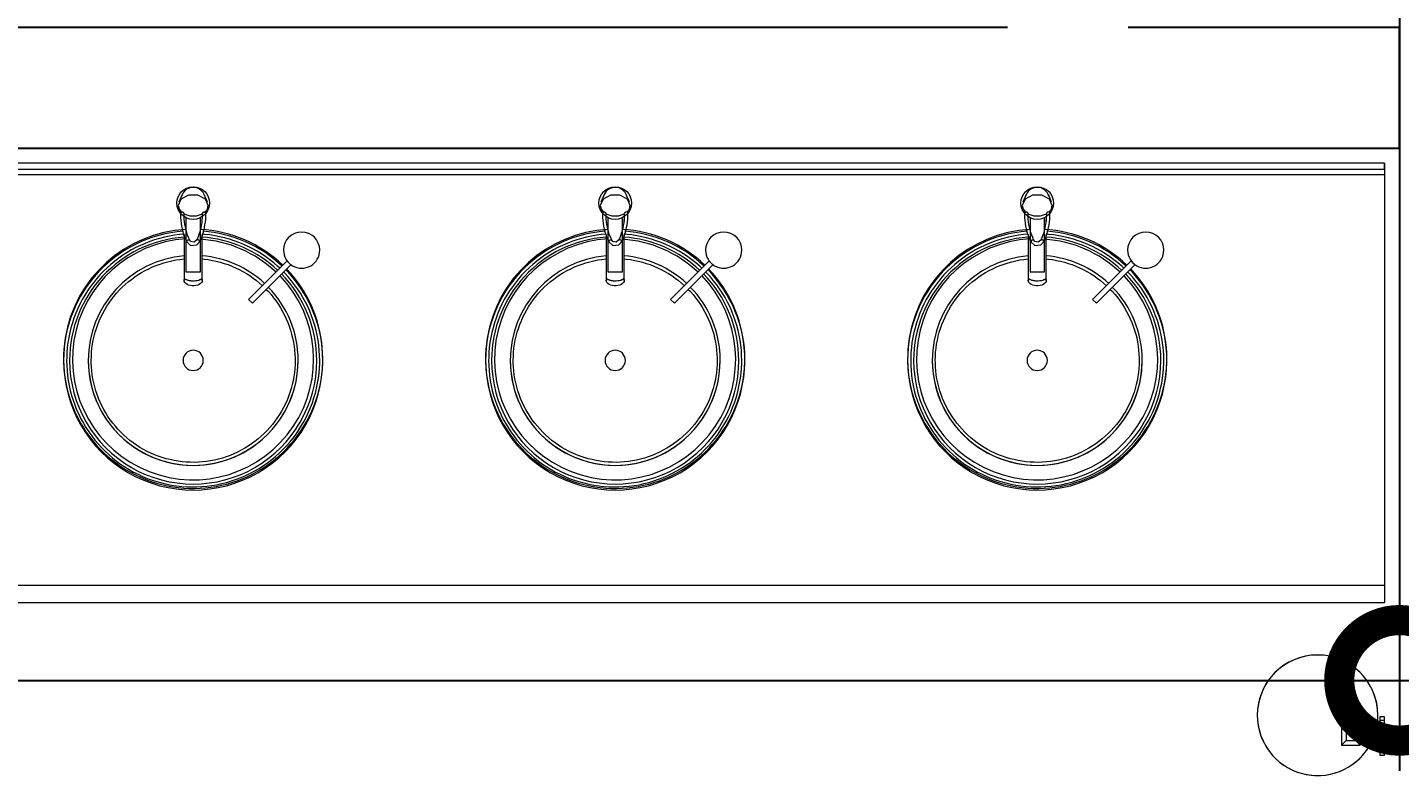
# Model space of a CAD drawing. Header units: metres. Extents: x 22.6 to 101.3, y 9.4 to 67.4.
# Drawn here: x 54.118 to 56.394, y 48.795 to 50.047 of the extents above; entities that cross this region are included whole.
import ezdxf

# ---------------------------------------------------------------- set-up
doc = ezdxf.new("R2010")
doc.units = ezdxf.units.M
doc.layers.add('00', color=252, linetype='Continuous')
for name, color, linetype, lineweight in [('A-BERG', 1, 'Continuous', 9), ('A-DIM', 7, 'Continuous', 5), ('A-EQPM', 6, 'Continuous', 9), ('A-FIXT', 1, 'Continuous', 9), ('A-FURN', 1, 'Continuous', 9)]:
    doc.layers.add(name, color=color, linetype=linetype, lineweight=lineweight)
doc.styles.add('Calibri', font='calibri.ttf', dxfattribs={"height": 0.212639})
doc.dimstyles.new('ECG_Dimn-Detl-100', dxfattribs={"dimscale": 0.3048, "dimtxt": 0.25, "dimasz": 1.312336, "dimexe": 0.492126, "dimexo": 0.0625, "dimgap": 0, "dimtad": 1, "dimdec": 0, "dimlfac": 1000, "dimzin": 0, "dimdsep": 46, "dimtxsty": 'Calibri', "dimblk1": 'DOTSMALL', "dimblk2": 'DOTSMALL', "dimsah": 1, "dimcen": 0.09, "dimdle": 0.492126, "dimazin": 0, "dimtfac": 1, "dimtdec": 4, "dimtix": 1, "dimtmove": 0, "dimatfit": 3, "dimfxl": 0.492126, "dimfxlon": 1, "dimtvp": 1, "dimtolj": 1, "dimtzin": 0, "dimarcsym": 2})

# ---------------------------------------------------------------- blocks, each defined once
blk = doc.blocks.new('ECG_Sink with Soap Dispenser - H- HAND RINSE SET-2485049-GROUND FLOOR PLAN')
at = {"layer": 'A-FIXT'}
for p, q in [((0.1109, 0.3433), (0.1109, 0.3383)), ((0.1112, 0.3415), (0.1109, 0.3433)), ((0.1409, 0.3433), (0.1406, 0.3415)), ((0.1409, 0.3383), (0.1409, 0.3433)), ((0.1109, 0.3383), (0.1109, 0.2669)), ((0.1139, 0.3289), (0.1139, 0.2391)), ((0.1379, 0.3289), (0.1139, 0.3289)), ((0.1379, 0.2391), (0.1379, 0.3289)), ((0.1409, 0.2669), (0.1409, 0.3383)), ((0.1202, 0.2765), (0.1201, 0.2769)), ((0.1315, 0.2767), (0.1316, 0.2771)), ((0.1109, 0.233), (0.1108, 0.234)), ((0.1109, 0.2469), (0.1109, 0.2421)), ((0.1109, 0.2344), (0.1109, 0.2331)), ((0.1409, 0.2331), (0.1409, 0.2344)), ((0.141, 0.234), (0.141, 0.233)), ((0.1021, 0.2132), (0.1075, 0.2009)), ((0.1443, 0.2009), (0.1497, 0.2132))]:
    blk.add_line(p, q, dxfattribs=at)
at = {"layer": 'A-FIXT', "flags": 128}
for points in [[(0.3358, 0.4759), (0.3356, 0.4843), (0.3351, 0.4927), (0.3343, 0.501), (0.3331, 0.5093), (0.3316, 0.5176), (0.3298, 0.5258), (0.3276, 0.5339), (0.3251, 0.5419), (0.3223, 0.5498), (0.3192, 0.5576), (0.3158, 0.5653), (0.3121, 0.5728), (0.308, 0.5802), (0.3037, 0.5874), (0.2991, 0.5944), (0.2942, 0.6012), (0.2891, 0.6079), (0.2837, 0.6143), (0.278, 0.6205), (0.2721, 0.6264), (0.266, 0.6322), (0.2596, 0.6376), (0.253, 0.6429), (0.2463, 0.6478), (0.2393, 0.6525), (0.2321, 0.6569), (0.2248, 0.661), (0.2173, 0.6648), (0.2097, 0.6683), (0.202, 0.6715), (0.1941, 0.6744), (0.1861, 0.6769), (0.178, 0.6792), (0.1698, 0.6811), (0.1616, 0.6827), (0.1533, 0.684), (0.1449, 0.6849), (0.1366, 0.6855), (0.1282, 0.6857), (0.1198, 0.6857), (0.1114, 0.6853), (0.103, 0.6845), (0.0947, 0.6834), (0.0864, 0.682), (0.0782, 0.6803), (0.0701, 0.6782), (0.0621, 0.6758), (0.0541, 0.6731), (0.0463, 0.6701), (0.0386, 0.6667), (0.031, 0.6631), (0.0236, 0.6591), (0.0164, 0.6549), (0.0093, 0.6504), (0.0024, 0.6456), (-0.0043, 0.6405), (-0.0108, 0.6352), (-0.017, 0.6296), (-0.023, 0.6237), (-0.0288, 0.6177), (-0.0344, 0.6114), (-0.0397, 0.6048), (-0.0447, 0.5981), (-0.0494, 0.5912), (-0.0539, 0.5841), (-0.0581, 0.5768), (-0.062, 0.5694), (-0.0656, 0.5618), (-0.0689, 0.5541), (-0.0718, 0.5462), (-0.0745, 0.5382), (-0.0768, 0.5302), (-0.0788, 0.522), (-0.0805, 0.5138), (-0.0818, 0.5055), (-0.0829, 0.4972), (-0.0835, 0.4888), (-0.0839, 0.4804), (-0.0839, 0.4759)], [(-0.0431, 0.4759), (-0.043, 0.4827), (-0.0426, 0.4894), (-0.0419, 0.4961), (-0.041, 0.5028), (-0.0398, 0.5095), (-0.0383, 0.5161), (-0.0366, 0.5226), (-0.0346, 0.5291), (-0.0323, 0.5355), (-0.0298, 0.5417), (-0.027, 0.5479), (-0.024, 0.554), (-0.0208, 0.5599), (-0.0173, 0.5657), (-0.0136, 0.5714), (-0.0097, 0.5769), (-0.0055, 0.5822), (-0.0012, 0.5874), (0.0034, 0.5924), (0.0081, 0.5972), (0.0131, 0.6018), (0.0182, 0.6062), (0.0235, 0.6104), (0.029, 0.6144), (0.0346, 0.6182), (0.0403, 0.6217), (0.0462, 0.625), (0.0523, 0.6281), (0.0584, 0.6309), (0.0647, 0.6335), (0.071, 0.6358), (0.0774, 0.6379), (0.084, 0.6397), (0.0905, 0.6412), (0.0972, 0.6425), (0.1039, 0.6435), (0.1106, 0.6443), (0.1173, 0.6447), (0.1241, 0.645), (0.1308, 0.6449), (0.1376, 0.6446), (0.1443, 0.644), (0.151, 0.6431), (0.1577, 0.6419), (0.1643, 0.6405), (0.1709, 0.6389), (0.1774, 0.6369), (0.1838, 0.6348), (0.1901, 0.6323), (0.1963, 0.6296), (0.2024, 0.6267), (0.2083, 0.6235), (0.2142, 0.6201), (0.2199, 0.6165), (0.2254, 0.6126), (0.2308, 0.6085), (0.236, 0.6042), (0.2411, 0.5997), (0.2459, 0.595), (0.2506, 0.5901), (0.255, 0.585), (0.2593, 0.5798), (0.2634, 0.5743), (0.2672, 0.5688), (0.2708, 0.5631), (0.2741, 0.5572), (0.2773, 0.5512), (0.2802, 0.5451), (0.2828, 0.5389), (0.2852, 0.5325), (0.2873, 0.5261), (0.2892, 0.5196), (0.2908, 0.5131), (0.2922, 0.5064), (0.2933, 0.4998), (0.2941, 0.493), (0.2947, 0.4863), (0.2949, 0.4796), (0.295, 0.4759)], [(-0.0839, 0.4759), (-0.0838, 0.4675), (-0.0833, 0.4591), (-0.0824, 0.4508), (-0.0813, 0.4425), (-0.0798, 0.4342), (-0.0779, 0.426), (-0.0758, 0.4179), (-0.0733, 0.4099), (-0.0705, 0.402), (-0.0674, 0.3942), (-0.064, 0.3865), (-0.0602, 0.379), (-0.0562, 0.3716), (-0.0519, 0.3644), (-0.0473, 0.3574), (-0.0424, 0.3506), (-0.0373, 0.3439), (-0.0319, 0.3375), (-0.0262, 0.3313), (-0.0238, 0.3289)], [(0.0053, 0.3575), (0.0012, 0.3617), (-0.0032, 0.3668), (-0.0075, 0.372), (-0.0115, 0.3775), (-0.0154, 0.383), (-0.019, 0.3887), (-0.0223, 0.3946), (-0.0255, 0.4006), (-0.0283, 0.4067), (-0.031, 0.4129), (-0.0334, 0.4193), (-0.0355, 0.4257), (-0.0374, 0.4322), (-0.039, 0.4387), (-0.0404, 0.4454), (-0.0415, 0.452), (-0.0423, 0.4588), (-0.0428, 0.4655), (-0.0431, 0.4722), (-0.0431, 0.4759)], [(0.1409, 0.2666), (0.1488, 0.2673), (0.1571, 0.2684), (0.1654, 0.2698), (0.1736, 0.2715), (0.1817, 0.2736), (0.1898, 0.276), (0.1977, 0.2787), (0.2055, 0.2817), (0.2132, 0.2851), (0.2208, 0.2887), (0.2282, 0.2927), (0.2355, 0.2969), (0.2425, 0.3014), (0.2494, 0.3062), (0.2561, 0.3113), (0.2626, 0.3166), (0.2688, 0.3222), (0.2749, 0.3281), (0.2807, 0.3341), (0.2862, 0.3404), (0.2915, 0.347), (0.2965, 0.3537), (0.3013, 0.3606), (0.3057, 0.3677), (0.3099, 0.375), (0.3138, 0.3824), (0.3174, 0.39), (0.3207, 0.3977), (0.3236, 0.4056), (0.3263, 0.4136), (0.3286, 0.4216), (0.3306, 0.4298), (0.3323, 0.438), (0.3337, 0.4463), (0.3347, 0.4546), (0.3354, 0.463), (0.3357, 0.4714), (0.3358, 0.4759)], [(0.295, 0.4759), (0.2948, 0.4691), (0.2944, 0.4624), (0.2938, 0.4557), (0.2928, 0.449), (0.2916, 0.4423), (0.2901, 0.4357), (0.2884, 0.4292), (0.2864, 0.4227), (0.2841, 0.4163), (0.2816, 0.4101), (0.2789, 0.4039), (0.2759, 0.3978), (0.2726, 0.3919), (0.2692, 0.3861), (0.2654, 0.3804), (0.2615, 0.3749), (0.2574, 0.3696), (0.253, 0.3644), (0.2485, 0.3594), (0.2437, 0.3546), (0.2388, 0.35), (0.2336, 0.3456), (0.2283, 0.3414), (0.2229, 0.3374), (0.2173, 0.3336), (0.2115, 0.3301), (0.2056, 0.3268), (0.1996, 0.3237), (0.1934, 0.3209), (0.1872, 0.3183), (0.1808, 0.316), (0.1744, 0.3139), (0.1679, 0.3121), (0.1613, 0.3106), (0.1546, 0.3093), (0.148, 0.3083), (0.1412, 0.3075)], [(0.1111, 0.3075), (0.1075, 0.3078), (0.1008, 0.3087), (0.0941, 0.3099), (0.0875, 0.3113), (0.0809, 0.3129), (0.0745, 0.3149), (0.0681, 0.317), (0.0618, 0.3195), (0.0556, 0.3222), (0.0495, 0.3251), (0.0435, 0.3283), (0.0377, 0.3317), (0.032, 0.3353), (0.0264, 0.3392), (0.021, 0.3433), (0.0158, 0.3476), (0.0108, 0.3521)], [(0.1109, 0.3433), (0.1112, 0.3451), (0.1122, 0.3468), (0.1138, 0.3484), (0.1159, 0.3497), (0.1184, 0.3508), (0.1213, 0.3515), (0.1243, 0.3519), (0.1275, 0.3519), (0.1305, 0.3515), (0.1334, 0.3508), (0.1359, 0.3497), (0.138, 0.3484), (0.1396, 0.3468), (0.1406, 0.3451), (0.1409, 0.3433)], [(-0.0179, 0.3231), (-0.0142, 0.3196), (-0.0078, 0.3142), (-0.0012, 0.3089), (0.0056, 0.304), (0.0125, 0.2993), (0.0197, 0.2949), (0.027, 0.2908), (0.0345, 0.287), (0.0421, 0.2835), (0.0499, 0.2803), (0.0578, 0.2774), (0.0657, 0.2749), (0.0738, 0.2726), (0.082, 0.2707), (0.0902, 0.2691), (0.0985, 0.2678), (0.1069, 0.2669), (0.1109, 0.2666)], [(0.1147, 0.2788), (0.1128, 0.2743), (0.1111, 0.2698), (0.1095, 0.2652), (0.1082, 0.2606), (0.1071, 0.2559), (0.1063, 0.2512), (0.1056, 0.2465), (0.1051, 0.2417), (0.1049, 0.237), (0.1048, 0.234)], [(0.1108, 0.234), (0.111, 0.2385), (0.1113, 0.243), (0.1118, 0.2475), (0.1125, 0.252), (0.1134, 0.2564), (0.1145, 0.2608), (0.1158, 0.2651), (0.1173, 0.2695), (0.119, 0.2737), (0.1202, 0.2763)], [(0.1372, 0.2786), (0.1301, 0.2852), (0.1198, 0.2844), (0.1147, 0.2788)], [(0.1167, 0.2791), (0.116, 0.2792), (0.1155, 0.2792), (0.115, 0.2791), (0.1147, 0.2789), (0.1147, 0.2785)], [(0.1147, 0.2785), (0.1147, 0.2781), (0.115, 0.2777), (0.1155, 0.2772), (0.116, 0.2768), (0.1167, 0.2764), (0.1174, 0.2761), (0.1182, 0.2759), (0.1188, 0.2758), (0.1194, 0.2758), (0.1198, 0.276)], [(0.1202, 0.2763), (0.1243, 0.2797), (0.1301, 0.2785), (0.1316, 0.2764)], [(0.1316, 0.2764), (0.1334, 0.2722), (0.1351, 0.2679), (0.1365, 0.2636), (0.1377, 0.2592), (0.1388, 0.2548), (0.1396, 0.2504), (0.1403, 0.2459), (0.1407, 0.2414), (0.1409, 0.2369), (0.141, 0.234)], [(0.1372, 0.2784), (0.1371, 0.278), (0.1368, 0.2776), (0.1364, 0.2771), (0.1358, 0.2767), (0.1351, 0.2764), (0.1344, 0.2761), (0.1337, 0.2759), (0.133, 0.2759), (0.1324, 0.2759), (0.1319, 0.2761)], [(0.1351, 0.2791), (0.1358, 0.2792), (0.1364, 0.2791), (0.1368, 0.279), (0.1371, 0.2787), (0.1372, 0.2784)], [(0.147, 0.234), (0.1469, 0.2388), (0.1465, 0.2436), (0.146, 0.2483), (0.1452, 0.2531), (0.1443, 0.2577), (0.1431, 0.2624), (0.1417, 0.267), (0.1401, 0.2716), (0.1383, 0.2761), (0.1372, 0.2787)], [(0.1066, 0.2302), (0.1024, 0.2249), (0.1009, 0.2188)], [(0.1048, 0.234), (0.105, 0.2293), (0.105, 0.2282)], [(0.1413, 0.2329), (0.1314, 0.2363), (0.1205, 0.2363), (0.1105, 0.2329)], [(0.1509, 0.2188), (0.1494, 0.225), (0.1453, 0.2302)], [(0.1468, 0.2282), (0.147, 0.233), (0.147, 0.234)], [(0.1009, 0.2188), (0.1057, 0.2082), (0.1182, 0.2016), (0.1336, 0.2016), (0.1461, 0.2082), (0.1509, 0.2188)]]:
    blk.add_lwpolyline(points, dxfattribs=at)
at = {"layer": 'A-FIXT'}
blk.add_circle((0.1259, 0.2149), 0.027, dxfattribs=at)
for centre, radius, start, end in [((0.1259, 0.4759), 0.215, 360, 180), ((0.1259, 0.4732), 0.215, 273.1996, 223.8806), ((0.1259, 0.4759), 0.205, 360, 180), ((0.1261, 0.474), 0.2, 273.395, 223.7966), ((0.1259, 0.4759), 0.1741, 360, 180), ((0.1259, 0.4759), 0.1741, 0, 180), ((0.1259, 0.4758), 0.0168, 90, 270), ((0.1259, 0.4758), 0.0168, 270, 90), ((0.1259, 0.4759), 0.215, 180, 224.4833), ((0.1259, 0.4759), 0.205, 180, 224.4677), ((0.1259, 0.4759), 0.1741, 180, 224.3904), ((0.1259, 0.4759), 0.1741, 180, 224.3904), ((0.1259, 0.4759), 0.205, 274.193, 360), ((0.1259, 0.4759), 0.1741, 274.9944, 360), ((0.1259, 0.4759), 0.1741, 274.9944, 360), ((0.1259, 0.4759), 0.215, 274.3633, 360), ((0.1259, 0.4759), 0.1741, 227.0757, 265.0557), ((0.1259, 0.4759), 0.1741, 227.0757, 265.0557), ((0.1259, 0.4759), 0.215, 226.7205, 265.7381), ((0.1259, 0.4759), 0.205, 226.7936, 265.8367), ((0.1265, 0.4745), 0.2, 226.3752, 266.3808), ((0.1259, 0.4732), 0.215, 226.2792, 266.8004), ((0.1259, 0.2088), 0.02, 194.9661, 346.6223)]:
    blk.add_arc(centre, radius, start, end, dxfattribs=at)
for points, knots in [([(0.1409, 0.3383), (0.1409, 0.3387), (0.1407, 0.3394), (0.1397, 0.3405), (0.1381, 0.3415), (0.1353, 0.3427), (0.1307, 0.3436), (0.1246, 0.3439), (0.1189, 0.3433), (0.1153, 0.3422), (0.1133, 0.3413), (0.1124, 0.3407), (0.1117, 0.3401), (0.1111, 0.3393), (0.1109, 0.3386), (0.1109, 0.3383)], [0, 0, 0, 0, 0.066667, 0.133333, 0.2, 0.266667, 0.4, 0.533333, 0.65, 0.766667, 0.825, 0.854167, 0.883333, 0.941667, 1, 1, 1, 1]), ([(0.1105, 0.2329), (0.1104, 0.2327), (0.1103, 0.2322), (0.1102, 0.2318), (0.11, 0.2315), (0.1099, 0.2313), (0.1099, 0.2311), (0.1097, 0.2309), (0.1096, 0.2307), (0.1095, 0.2305), (0.1094, 0.2304), (0.1092, 0.2302), (0.1091, 0.23), (0.1089, 0.2299), (0.1087, 0.2298), (0.1085, 0.2296), (0.1083, 0.2296), (0.1081, 0.2295), (0.1079, 0.2295), (0.1076, 0.2295), (0.1072, 0.2296), (0.1069, 0.2298), (0.1067, 0.23), (0.1066, 0.2302)], [0, 0, 0, 0, 0.142857, 0.214286, 0.25, 0.285714, 0.321429, 0.357143, 0.392857, 0.428571, 0.464286, 0.5, 0.535714, 0.571429, 0.607143, 0.642857, 0.678571, 0.714286, 0.75, 0.785714, 0.857143, 0.928571, 1, 1, 1, 1]), ([(0.1453, 0.2302), (0.1452, 0.23), (0.1449, 0.2298), (0.1446, 0.2296), (0.1442, 0.2295), (0.1439, 0.2295), (0.1437, 0.2295), (0.1435, 0.2296), (0.1433, 0.2296), (0.1431, 0.2297), (0.1429, 0.2299), (0.1428, 0.23), (0.1426, 0.2302), (0.1424, 0.2304), (0.1423, 0.2305), (0.1422, 0.2307), (0.1421, 0.2309), (0.142, 0.2311), (0.1419, 0.2313), (0.1418, 0.2315), (0.1417, 0.2318), (0.1415, 0.2322), (0.1414, 0.2327), (0.1413, 0.2329)], [0, 0, 0, 0, 0.071429, 0.142857, 0.214286, 0.25, 0.285714, 0.321429, 0.357143, 0.392857, 0.419643, 0.446429, 0.5, 0.535714, 0.571429, 0.607143, 0.642857, 0.678571, 0.714286, 0.75, 0.785714, 0.857143, 1, 1, 1, 1])]:
    blk.add_open_spline(points, degree=3, knots=knots, dxfattribs=at)
blk = doc.blocks.new('Soap Dispenser1 - G-Soap Dispenser 2-2485012-GROUND FLOOR PLAN')
at = {"layer": 'A-FURN'}
for p, q in [((0.0277, 0.3784), (-0.0362, 0.3146)), ((-0.0298, 0.3082), (0.0341, 0.3721)), ((0.0277, 0.3784), (0.0341, 0.3721))]:
    blk.add_line(p, q, dxfattribs=at)
for start, end in [(360, 180), (180, 360)]:
    blk.add_arc((-0.054, 0.2904), 0.03, start, end, dxfattribs=at)
blk.add_open_spline([(-0.0344, 0.3131), (-0.0346, 0.3133), (-0.035, 0.3136), (-0.0355, 0.314), (-0.036, 0.3144), (-0.0362, 0.3145), (-0.0362, 0.3146)], degree=3, knots=[0.6666667, 0.6666667, 0.6666667, 0.6666667, 0.7222222, 0.7916667, 0.8611111, 1, 1, 1, 1], dxfattribs=at)
blk.add_open_spline([(-0.0298, 0.3082), (-0.0298, 0.3082), (-0.0299, 0.3082), (-0.03, 0.3084), (-0.0302, 0.3087), (-0.0305, 0.309), (-0.0308, 0.3095), (-0.0311, 0.3098), (-0.0312, 0.31)], degree=3, dxfattribs=at)
blk = doc.blocks.new('ECG_Sink with Soap Dispenser - H- HAND RINSE SET-V51-GROUND FLOOR PLAN')
at = {"layer": 'A-FIXT'}
for p, q in [((0.1109, 0.3433), (0.1109, 0.3383)), ((0.1112, 0.3415), (0.1109, 0.3433)), ((0.1409, 0.3433), (0.1406, 0.3415)), ((0.1409, 0.3383), (0.1409, 0.3433)), ((0.1109, 0.3383), (0.1109, 0.2669)), ((0.1139, 0.3289), (0.1139, 0.2391)), ((0.1379, 0.3289), (0.1139, 0.3289)), ((0.1379, 0.2391), (0.1379, 0.3289)), ((0.1409, 0.2669), (0.1409, 0.3383)), ((0.1202, 0.2765), (0.1201, 0.2769)), ((0.1315, 0.2767), (0.1316, 0.2771)), ((0.1109, 0.233), (0.1108, 0.234)), ((0.1109, 0.2469), (0.1109, 0.2421)), ((0.1109, 0.2344), (0.1109, 0.2331)), ((0.1409, 0.2331), (0.1409, 0.2344)), ((0.141, 0.234), (0.141, 0.233)), ((0.1021, 0.2132), (0.1075, 0.2009)), ((0.1443, 0.2009), (0.1497, 0.2132))]:
    blk.add_line(p, q, dxfattribs=at)
at = {"layer": 'A-FIXT', "flags": 128}
for points in [[(0.3358, 0.4759), (0.3356, 0.4843), (0.3351, 0.4927), (0.3343, 0.501), (0.3331, 0.5093), (0.3316, 0.5176), (0.3298, 0.5258), (0.3276, 0.5339), (0.3251, 0.5419), (0.3223, 0.5498), (0.3192, 0.5576), (0.3158, 0.5653), (0.3121, 0.5728), (0.308, 0.5802), (0.3037, 0.5874), (0.2991, 0.5944), (0.2942, 0.6012), (0.2891, 0.6079), (0.2837, 0.6143), (0.278, 0.6205), (0.2721, 0.6264), (0.266, 0.6322), (0.2596, 0.6376), (0.253, 0.6429), (0.2463, 0.6478), (0.2393, 0.6525), (0.2321, 0.6569), (0.2248, 0.661), (0.2173, 0.6648), (0.2097, 0.6683), (0.202, 0.6715), (0.1941, 0.6744), (0.1861, 0.6769), (0.178, 0.6792), (0.1698, 0.6811), (0.1616, 0.6827), (0.1533, 0.684), (0.1449, 0.6849), (0.1366, 0.6855), (0.1282, 0.6857), (0.1198, 0.6857), (0.1114, 0.6853), (0.103, 0.6845), (0.0947, 0.6834), (0.0864, 0.682), (0.0782, 0.6803), (0.0701, 0.6782), (0.0621, 0.6758), (0.0541, 0.6731), (0.0463, 0.6701), (0.0386, 0.6667), (0.031, 0.6631), (0.0236, 0.6591), (0.0164, 0.6549), (0.0093, 0.6504), (0.0024, 0.6456), (-0.0043, 0.6405), (-0.0108, 0.6352), (-0.017, 0.6296), (-0.023, 0.6237), (-0.0288, 0.6177), (-0.0344, 0.6114), (-0.0397, 0.6048), (-0.0447, 0.5981), (-0.0494, 0.5912), (-0.0539, 0.5841), (-0.0581, 0.5768), (-0.062, 0.5694), (-0.0656, 0.5618), (-0.0689, 0.5541), (-0.0718, 0.5462), (-0.0745, 0.5382), (-0.0768, 0.5302), (-0.0788, 0.522), (-0.0805, 0.5138), (-0.0818, 0.5055), (-0.0829, 0.4972), (-0.0835, 0.4888), (-0.0839, 0.4804), (-0.0839, 0.4759)], [(-0.0431, 0.4759), (-0.043, 0.4827), (-0.0426, 0.4894), (-0.0419, 0.4961), (-0.041, 0.5028), (-0.0398, 0.5095), (-0.0383, 0.5161), (-0.0366, 0.5226), (-0.0346, 0.5291), (-0.0323, 0.5355), (-0.0298, 0.5417), (-0.027, 0.5479), (-0.024, 0.554), (-0.0208, 0.5599), (-0.0173, 0.5657), (-0.0136, 0.5714), (-0.0097, 0.5769), (-0.0055, 0.5822), (-0.0012, 0.5874), (0.0034, 0.5924), (0.0081, 0.5972), (0.0131, 0.6018), (0.0182, 0.6062), (0.0235, 0.6104), (0.029, 0.6144), (0.0346, 0.6182), (0.0403, 0.6217), (0.0462, 0.625), (0.0523, 0.6281), (0.0584, 0.6309), (0.0647, 0.6335), (0.071, 0.6358), (0.0774, 0.6379), (0.084, 0.6397), (0.0905, 0.6412), (0.0972, 0.6425), (0.1039, 0.6435), (0.1106, 0.6443), (0.1173, 0.6447), (0.1241, 0.645), (0.1308, 0.6449), (0.1376, 0.6446), (0.1443, 0.644), (0.151, 0.6431), (0.1577, 0.6419), (0.1643, 0.6405), (0.1709, 0.6389), (0.1774, 0.6369), (0.1838, 0.6348), (0.1901, 0.6323), (0.1963, 0.6296), (0.2024, 0.6267), (0.2083, 0.6235), (0.2142, 0.6201), (0.2199, 0.6165), (0.2254, 0.6126), (0.2308, 0.6085), (0.236, 0.6042), (0.2411, 0.5997), (0.2459, 0.595), (0.2506, 0.5901), (0.255, 0.585), (0.2593, 0.5798), (0.2634, 0.5743), (0.2672, 0.5688), (0.2708, 0.5631), (0.2741, 0.5572), (0.2773, 0.5512), (0.2802, 0.5451), (0.2828, 0.5389), (0.2852, 0.5325), (0.2873, 0.5261), (0.2892, 0.5196), (0.2908, 0.5131), (0.2922, 0.5064), (0.2933, 0.4998), (0.2941, 0.493), (0.2947, 0.4863), (0.2949, 0.4796), (0.295, 0.4759)], [(-0.0839, 0.4759), (-0.0838, 0.4675), (-0.0833, 0.4591), (-0.0824, 0.4508), (-0.0813, 0.4425), (-0.0798, 0.4342), (-0.0779, 0.426), (-0.0758, 0.4179), (-0.0733, 0.4099), (-0.0705, 0.402), (-0.0674, 0.3942), (-0.064, 0.3865), (-0.0602, 0.379), (-0.0562, 0.3716), (-0.0519, 0.3644), (-0.0473, 0.3574), (-0.0424, 0.3506), (-0.0373, 0.3439), (-0.0319, 0.3375), (-0.0262, 0.3313), (-0.0238, 0.3289)], [(0.0053, 0.3575), (0.0012, 0.3617), (-0.0032, 0.3668), (-0.0075, 0.372), (-0.0115, 0.3775), (-0.0154, 0.383), (-0.019, 0.3887), (-0.0223, 0.3946), (-0.0255, 0.4006), (-0.0283, 0.4067), (-0.031, 0.4129), (-0.0334, 0.4193), (-0.0355, 0.4257), (-0.0374, 0.4322), (-0.039, 0.4387), (-0.0404, 0.4454), (-0.0415, 0.452), (-0.0423, 0.4588), (-0.0428, 0.4655), (-0.0431, 0.4722), (-0.0431, 0.4759)], [(0.1409, 0.2666), (0.1488, 0.2673), (0.1571, 0.2684), (0.1654, 0.2698), (0.1736, 0.2715), (0.1817, 0.2736), (0.1898, 0.276), (0.1977, 0.2787), (0.2055, 0.2817), (0.2132, 0.2851), (0.2208, 0.2887), (0.2282, 0.2927), (0.2355, 0.2969), (0.2425, 0.3014), (0.2494, 0.3062), (0.2561, 0.3113), (0.2626, 0.3166), (0.2688, 0.3222), (0.2749, 0.3281), (0.2807, 0.3341), (0.2862, 0.3404), (0.2915, 0.347), (0.2965, 0.3537), (0.3013, 0.3606), (0.3057, 0.3677), (0.3099, 0.375), (0.3138, 0.3824), (0.3174, 0.39), (0.3207, 0.3977), (0.3236, 0.4056), (0.3263, 0.4136), (0.3286, 0.4216), (0.3306, 0.4298), (0.3323, 0.438), (0.3337, 0.4463), (0.3347, 0.4546), (0.3354, 0.463), (0.3357, 0.4714), (0.3358, 0.4759)], [(0.295, 0.4759), (0.2948, 0.4691), (0.2944, 0.4624), (0.2938, 0.4557), (0.2928, 0.449), (0.2916, 0.4423), (0.2901, 0.4357), (0.2884, 0.4292), (0.2864, 0.4227), (0.2841, 0.4163), (0.2816, 0.4101), (0.2789, 0.4039), (0.2759, 0.3978), (0.2726, 0.3919), (0.2692, 0.3861), (0.2654, 0.3804), (0.2615, 0.3749), (0.2574, 0.3696), (0.253, 0.3644), (0.2485, 0.3594), (0.2437, 0.3546), (0.2388, 0.35), (0.2336, 0.3456), (0.2283, 0.3414), (0.2229, 0.3374), (0.2173, 0.3336), (0.2115, 0.3301), (0.2056, 0.3268), (0.1996, 0.3237), (0.1934, 0.3209), (0.1872, 0.3183), (0.1808, 0.316), (0.1744, 0.3139), (0.1679, 0.3121), (0.1613, 0.3106), (0.1546, 0.3093), (0.148, 0.3083), (0.1412, 0.3075)], [(0.1111, 0.3075), (0.1075, 0.3078), (0.1008, 0.3087), (0.0941, 0.3099), (0.0875, 0.3113), (0.0809, 0.3129), (0.0745, 0.3149), (0.0681, 0.317), (0.0618, 0.3195), (0.0556, 0.3222), (0.0495, 0.3251), (0.0435, 0.3283), (0.0377, 0.3317), (0.032, 0.3353), (0.0264, 0.3392), (0.021, 0.3433), (0.0158, 0.3476), (0.0108, 0.3521)], [(0.1109, 0.3433), (0.1112, 0.3451), (0.1122, 0.3468), (0.1138, 0.3484), (0.1159, 0.3497), (0.1184, 0.3508), (0.1213, 0.3515), (0.1243, 0.3519), (0.1275, 0.3519), (0.1305, 0.3515), (0.1334, 0.3508), (0.1359, 0.3497), (0.138, 0.3484), (0.1396, 0.3468), (0.1406, 0.3451), (0.1409, 0.3433)], [(-0.0179, 0.3231), (-0.0142, 0.3196), (-0.0078, 0.3142), (-0.0012, 0.3089), (0.0056, 0.304), (0.0125, 0.2993), (0.0197, 0.2949), (0.027, 0.2908), (0.0345, 0.287), (0.0421, 0.2835), (0.0499, 0.2803), (0.0578, 0.2774), (0.0657, 0.2749), (0.0738, 0.2726), (0.082, 0.2707), (0.0902, 0.2691), (0.0985, 0.2678), (0.1069, 0.2669), (0.1109, 0.2666)], [(0.1147, 0.2788), (0.1128, 0.2743), (0.1111, 0.2698), (0.1095, 0.2652), (0.1082, 0.2606), (0.1071, 0.2559), (0.1063, 0.2512), (0.1056, 0.2465), (0.1051, 0.2417), (0.1049, 0.237), (0.1048, 0.234)], [(0.1108, 0.234), (0.111, 0.2385), (0.1113, 0.243), (0.1118, 0.2475), (0.1125, 0.252), (0.1134, 0.2564), (0.1145, 0.2608), (0.1158, 0.2651), (0.1173, 0.2695), (0.119, 0.2737), (0.1202, 0.2763)], [(0.1372, 0.2786), (0.1301, 0.2852), (0.1198, 0.2844), (0.1147, 0.2788)], [(0.1167, 0.2791), (0.116, 0.2792), (0.1155, 0.2792), (0.115, 0.2791), (0.1147, 0.2789), (0.1147, 0.2785)], [(0.1147, 0.2785), (0.1147, 0.2781), (0.115, 0.2777), (0.1155, 0.2772), (0.116, 0.2768), (0.1167, 0.2764), (0.1174, 0.2761), (0.1182, 0.2759), (0.1188, 0.2758), (0.1194, 0.2758), (0.1198, 0.276)], [(0.1202, 0.2763), (0.1243, 0.2797), (0.1301, 0.2785), (0.1316, 0.2764)], [(0.1316, 0.2764), (0.1334, 0.2722), (0.1351, 0.2679), (0.1365, 0.2636), (0.1377, 0.2592), (0.1388, 0.2548), (0.1396, 0.2504), (0.1403, 0.2459), (0.1407, 0.2414), (0.1409, 0.2369), (0.141, 0.234)], [(0.1372, 0.2784), (0.1371, 0.278), (0.1368, 0.2776), (0.1364, 0.2771), (0.1358, 0.2767), (0.1351, 0.2764), (0.1344, 0.2761), (0.1337, 0.2759), (0.133, 0.2759), (0.1324, 0.2759), (0.1319, 0.2761)], [(0.1351, 0.2791), (0.1358, 0.2792), (0.1364, 0.2791), (0.1368, 0.279), (0.1371, 0.2787), (0.1372, 0.2784)], [(0.147, 0.234), (0.1469, 0.2388), (0.1465, 0.2436), (0.146, 0.2483), (0.1452, 0.2531), (0.1443, 0.2577), (0.1431, 0.2624), (0.1417, 0.267), (0.1401, 0.2716), (0.1383, 0.2761), (0.1372, 0.2787)], [(0.1066, 0.2302), (0.1024, 0.2249), (0.1009, 0.2188)], [(0.1048, 0.234), (0.105, 0.2293), (0.105, 0.2282)], [(0.1413, 0.2329), (0.1314, 0.2363), (0.1205, 0.2363), (0.1105, 0.2329)], [(0.1509, 0.2188), (0.1494, 0.225), (0.1453, 0.2302)], [(0.1468, 0.2282), (0.147, 0.233), (0.147, 0.234)], [(0.1009, 0.2188), (0.1057, 0.2082), (0.1182, 0.2016), (0.1336, 0.2016), (0.1461, 0.2082), (0.1509, 0.2188)]]:
    blk.add_lwpolyline(points, dxfattribs=at)
at = {"layer": 'A-FIXT'}
blk.add_circle((0.1259, 0.2149), 0.027, dxfattribs=at)
for centre, radius, start, end in [((0.1259, 0.4759), 0.215, 360, 180), ((0.1259, 0.4732), 0.215, 273.1996, 223.8806), ((0.1259, 0.4759), 0.205, 360, 180), ((0.1261, 0.474), 0.2, 273.395, 223.7966), ((0.1259, 0.4759), 0.1741, 360, 180), ((0.1259, 0.4759), 0.1741, 0, 180), ((0.1259, 0.4758), 0.0168, 90, 270), ((0.1259, 0.4758), 0.0168, 270, 90), ((0.1259, 0.4759), 0.215, 180, 224.4833), ((0.1259, 0.4759), 0.205, 180, 224.4677), ((0.1259, 0.4759), 0.1741, 180, 224.3904), ((0.1259, 0.4759), 0.1741, 180, 224.3904), ((0.1259, 0.4759), 0.205, 274.193, 360), ((0.1259, 0.4759), 0.1741, 274.9944, 360), ((0.1259, 0.4759), 0.1741, 274.9944, 360), ((0.1259, 0.4759), 0.215, 274.3633, 360), ((0.1259, 0.4759), 0.1741, 227.0757, 265.0557), ((0.1259, 0.4759), 0.1741, 227.0757, 265.0557), ((0.1259, 0.4759), 0.215, 226.7205, 265.7381), ((0.1259, 0.4759), 0.205, 226.7936, 265.8367), ((0.1265, 0.4745), 0.2, 226.3752, 266.3808), ((0.1259, 0.4732), 0.215, 226.2792, 266.8004), ((0.1259, 0.2088), 0.02, 194.9661, 269.9487), ((0.1259, 0.2088), 0.02, 270, 346.6223)]:
    blk.add_arc(centre, radius, start, end, dxfattribs=at)
for points, knots in [([(0.1409, 0.3383), (0.1409, 0.3387), (0.1407, 0.3394), (0.1397, 0.3405), (0.1381, 0.3415), (0.1353, 0.3427), (0.1307, 0.3436), (0.1246, 0.3439), (0.1189, 0.3433), (0.1153, 0.3422), (0.1133, 0.3413), (0.1124, 0.3407), (0.1117, 0.3401), (0.1111, 0.3393), (0.1109, 0.3386), (0.1109, 0.3383)], [0, 0, 0, 0, 0.066667, 0.133333, 0.2, 0.266667, 0.4, 0.533333, 0.65, 0.766667, 0.825, 0.854167, 0.883333, 0.941667, 1, 1, 1, 1]), ([(0.1105, 0.2329), (0.1104, 0.2327), (0.1103, 0.2322), (0.1102, 0.2318), (0.11, 0.2315), (0.1099, 0.2313), (0.1099, 0.2311), (0.1097, 0.2309), (0.1096, 0.2307), (0.1095, 0.2305), (0.1094, 0.2304), (0.1092, 0.2302), (0.1091, 0.23), (0.1089, 0.2299), (0.1087, 0.2298), (0.1085, 0.2296), (0.1083, 0.2296), (0.1081, 0.2295), (0.1079, 0.2295), (0.1076, 0.2295), (0.1072, 0.2296), (0.1069, 0.2298), (0.1067, 0.23), (0.1066, 0.2302)], [0, 0, 0, 0, 0.142857, 0.214286, 0.25, 0.285714, 0.321429, 0.357143, 0.392857, 0.428571, 0.464286, 0.5, 0.535714, 0.571429, 0.607143, 0.642857, 0.678571, 0.714286, 0.75, 0.785714, 0.857143, 0.928571, 1, 1, 1, 1]), ([(0.1453, 0.2302), (0.1452, 0.23), (0.1449, 0.2298), (0.1446, 0.2296), (0.1442, 0.2295), (0.1439, 0.2295), (0.1437, 0.2295), (0.1435, 0.2296), (0.1433, 0.2296), (0.1431, 0.2297), (0.1429, 0.2299), (0.1428, 0.23), (0.1426, 0.2302), (0.1424, 0.2304), (0.1423, 0.2305), (0.1422, 0.2307), (0.1421, 0.2309), (0.142, 0.2311), (0.1419, 0.2313), (0.1418, 0.2315), (0.1417, 0.2318), (0.1415, 0.2322), (0.1414, 0.2327), (0.1413, 0.2329)], [0, 0, 0, 0, 0.071429, 0.142857, 0.214286, 0.25, 0.285714, 0.321429, 0.357143, 0.392857, 0.419643, 0.446429, 0.5, 0.535714, 0.571429, 0.607143, 0.642857, 0.678571, 0.714286, 0.75, 0.785714, 0.857143, 1, 1, 1, 1])]:
    blk.add_open_spline(points, degree=3, knots=knots, dxfattribs=at)
blk = doc.blocks.new('ECG_Sink with Soap Dispenser - H- HAND RINSE SET-V52-GROUND FLOOR PLAN')
at = {"layer": 'A-FIXT'}
for p, q in [((0.1109, 0.3433), (0.1109, 0.3383)), ((0.1112, 0.3415), (0.1109, 0.3433)), ((0.1409, 0.3433), (0.1406, 0.3415)), ((0.1409, 0.3383), (0.1409, 0.3433)), ((0.1109, 0.3383), (0.1109, 0.2669)), ((0.1139, 0.3289), (0.1139, 0.2391)), ((0.1379, 0.3289), (0.1139, 0.3289)), ((0.1379, 0.2391), (0.1379, 0.3289)), ((0.1409, 0.2669), (0.1409, 0.3383)), ((0.1202, 0.2765), (0.1201, 0.2769)), ((0.1315, 0.2767), (0.1316, 0.2771)), ((0.1109, 0.233), (0.1108, 0.234)), ((0.1109, 0.2469), (0.1109, 0.2421)), ((0.1109, 0.2344), (0.1109, 0.2331)), ((0.1409, 0.2331), (0.1409, 0.2344)), ((0.141, 0.234), (0.141, 0.233)), ((0.1021, 0.2132), (0.1075, 0.2009)), ((0.1443, 0.2009), (0.1497, 0.2132))]:
    blk.add_line(p, q, dxfattribs=at)
at = {"layer": 'A-FIXT', "flags": 128}
for points in [[(0.3358, 0.4759), (0.3356, 0.4843), (0.3351, 0.4927), (0.3343, 0.501), (0.3331, 0.5093), (0.3316, 0.5176), (0.3298, 0.5258), (0.3276, 0.5339), (0.3251, 0.5419), (0.3223, 0.5498), (0.3192, 0.5576), (0.3158, 0.5653), (0.3121, 0.5728), (0.308, 0.5802), (0.3037, 0.5874), (0.2991, 0.5944), (0.2942, 0.6012), (0.2891, 0.6079), (0.2837, 0.6143), (0.278, 0.6205), (0.2721, 0.6264), (0.266, 0.6322), (0.2596, 0.6376), (0.253, 0.6429), (0.2463, 0.6478), (0.2393, 0.6525), (0.2321, 0.6569), (0.2248, 0.661), (0.2173, 0.6648), (0.2097, 0.6683), (0.202, 0.6715), (0.1941, 0.6744), (0.1861, 0.6769), (0.178, 0.6792), (0.1698, 0.6811), (0.1616, 0.6827), (0.1533, 0.684), (0.1449, 0.6849), (0.1366, 0.6855), (0.1282, 0.6857), (0.1198, 0.6857), (0.1114, 0.6853), (0.103, 0.6845), (0.0947, 0.6834), (0.0864, 0.682), (0.0782, 0.6803), (0.0701, 0.6782), (0.0621, 0.6758), (0.0541, 0.6731), (0.0463, 0.6701), (0.0386, 0.6667), (0.031, 0.6631), (0.0236, 0.6591), (0.0164, 0.6549), (0.0093, 0.6504), (0.0024, 0.6456), (-0.0043, 0.6405), (-0.0108, 0.6352), (-0.017, 0.6296), (-0.023, 0.6237), (-0.0288, 0.6177), (-0.0344, 0.6114), (-0.0397, 0.6048), (-0.0447, 0.5981), (-0.0494, 0.5912), (-0.0539, 0.5841), (-0.0581, 0.5768), (-0.062, 0.5694), (-0.0656, 0.5618), (-0.0689, 0.5541), (-0.0718, 0.5462), (-0.0745, 0.5382), (-0.0768, 0.5302), (-0.0788, 0.522), (-0.0805, 0.5138), (-0.0818, 0.5055), (-0.0829, 0.4972), (-0.0835, 0.4888), (-0.0839, 0.4804), (-0.0839, 0.4759)], [(-0.0431, 0.4759), (-0.043, 0.4827), (-0.0426, 0.4894), (-0.0419, 0.4961), (-0.041, 0.5028), (-0.0398, 0.5095), (-0.0383, 0.5161), (-0.0366, 0.5226), (-0.0346, 0.5291), (-0.0323, 0.5355), (-0.0298, 0.5417), (-0.027, 0.5479), (-0.024, 0.554), (-0.0208, 0.5599), (-0.0173, 0.5657), (-0.0136, 0.5714), (-0.0097, 0.5769), (-0.0055, 0.5822), (-0.0012, 0.5874), (0.0034, 0.5924), (0.0081, 0.5972), (0.0131, 0.6018), (0.0182, 0.6062), (0.0235, 0.6104), (0.029, 0.6144), (0.0346, 0.6182), (0.0403, 0.6217), (0.0462, 0.625), (0.0523, 0.6281), (0.0584, 0.6309), (0.0647, 0.6335), (0.071, 0.6358), (0.0774, 0.6379), (0.084, 0.6397), (0.0905, 0.6412), (0.0972, 0.6425), (0.1039, 0.6435), (0.1106, 0.6443), (0.1173, 0.6447), (0.1241, 0.645), (0.1308, 0.6449), (0.1376, 0.6446), (0.1443, 0.644), (0.151, 0.6431), (0.1577, 0.6419), (0.1643, 0.6405), (0.1709, 0.6389), (0.1774, 0.6369), (0.1838, 0.6348), (0.1901, 0.6323), (0.1963, 0.6296), (0.2024, 0.6267), (0.2083, 0.6235), (0.2142, 0.6201), (0.2199, 0.6165), (0.2254, 0.6126), (0.2308, 0.6085), (0.236, 0.6042), (0.2411, 0.5997), (0.2459, 0.595), (0.2506, 0.5901), (0.255, 0.585), (0.2593, 0.5798), (0.2634, 0.5743), (0.2672, 0.5688), (0.2708, 0.5631), (0.2741, 0.5572), (0.2773, 0.5512), (0.2802, 0.5451), (0.2828, 0.5389), (0.2852, 0.5325), (0.2873, 0.5261), (0.2892, 0.5196), (0.2908, 0.5131), (0.2922, 0.5064), (0.2933, 0.4998), (0.2941, 0.493), (0.2947, 0.4863), (0.2949, 0.4796), (0.295, 0.4759)], [(-0.0839, 0.4759), (-0.0838, 0.4675), (-0.0833, 0.4591), (-0.0824, 0.4508), (-0.0813, 0.4425), (-0.0798, 0.4342), (-0.0779, 0.426), (-0.0758, 0.4179), (-0.0733, 0.4099), (-0.0705, 0.402), (-0.0674, 0.3942), (-0.064, 0.3865), (-0.0602, 0.379), (-0.0562, 0.3716), (-0.0519, 0.3644), (-0.0473, 0.3574), (-0.0424, 0.3506), (-0.0373, 0.3439), (-0.0319, 0.3375), (-0.0262, 0.3313), (-0.0238, 0.3289)], [(0.0053, 0.3575), (0.0012, 0.3617), (-0.0032, 0.3668), (-0.0075, 0.372), (-0.0115, 0.3775), (-0.0154, 0.383), (-0.019, 0.3887), (-0.0223, 0.3946), (-0.0255, 0.4006), (-0.0283, 0.4067), (-0.031, 0.4129), (-0.0334, 0.4193), (-0.0355, 0.4257), (-0.0374, 0.4322), (-0.039, 0.4387), (-0.0404, 0.4454), (-0.0415, 0.452), (-0.0423, 0.4588), (-0.0428, 0.4655), (-0.0431, 0.4722), (-0.0431, 0.4759)], [(0.1409, 0.2666), (0.1488, 0.2673), (0.1571, 0.2684), (0.1654, 0.2698), (0.1736, 0.2715), (0.1817, 0.2736), (0.1898, 0.276), (0.1977, 0.2787), (0.2055, 0.2817), (0.2132, 0.2851), (0.2208, 0.2887), (0.2282, 0.2927), (0.2355, 0.2969), (0.2425, 0.3014), (0.2494, 0.3062), (0.2561, 0.3113), (0.2626, 0.3166), (0.2688, 0.3222), (0.2749, 0.3281), (0.2807, 0.3341), (0.2862, 0.3404), (0.2915, 0.347), (0.2965, 0.3537), (0.3013, 0.3606), (0.3057, 0.3677), (0.3099, 0.375), (0.3138, 0.3824), (0.3174, 0.39), (0.3207, 0.3977), (0.3236, 0.4056), (0.3263, 0.4136), (0.3286, 0.4216), (0.3306, 0.4298), (0.3323, 0.438), (0.3337, 0.4463), (0.3347, 0.4546), (0.3354, 0.463), (0.3357, 0.4714), (0.3358, 0.4759)], [(0.295, 0.4759), (0.2948, 0.4691), (0.2944, 0.4624), (0.2938, 0.4557), (0.2928, 0.449), (0.2916, 0.4423), (0.2901, 0.4357), (0.2884, 0.4292), (0.2864, 0.4227), (0.2841, 0.4163), (0.2816, 0.4101), (0.2789, 0.4039), (0.2759, 0.3978), (0.2726, 0.3919), (0.2692, 0.3861), (0.2654, 0.3804), (0.2615, 0.3749), (0.2574, 0.3696), (0.253, 0.3644), (0.2485, 0.3594), (0.2437, 0.3546), (0.2388, 0.35), (0.2336, 0.3456), (0.2283, 0.3414), (0.2229, 0.3374), (0.2173, 0.3336), (0.2115, 0.3301), (0.2056, 0.3268), (0.1996, 0.3237), (0.1934, 0.3209), (0.1872, 0.3183), (0.1808, 0.316), (0.1744, 0.3139), (0.1679, 0.3121), (0.1613, 0.3106), (0.1546, 0.3093), (0.148, 0.3083), (0.1412, 0.3075)], [(0.1111, 0.3075), (0.1075, 0.3078), (0.1008, 0.3087), (0.0941, 0.3099), (0.0875, 0.3113), (0.0809, 0.3129), (0.0745, 0.3149), (0.0681, 0.317), (0.0618, 0.3195), (0.0556, 0.3222), (0.0495, 0.3251), (0.0435, 0.3283), (0.0377, 0.3317), (0.032, 0.3353), (0.0264, 0.3392), (0.021, 0.3433), (0.0158, 0.3476), (0.0108, 0.3521)], [(0.1109, 0.3433), (0.1112, 0.3451), (0.1122, 0.3468), (0.1138, 0.3484), (0.1159, 0.3497), (0.1184, 0.3508), (0.1213, 0.3515), (0.1243, 0.3519), (0.1275, 0.3519), (0.1305, 0.3515), (0.1334, 0.3508), (0.1359, 0.3497), (0.138, 0.3484), (0.1396, 0.3468), (0.1406, 0.3451), (0.1409, 0.3433)], [(-0.0179, 0.3231), (-0.0142, 0.3196), (-0.0078, 0.3142), (-0.0012, 0.3089), (0.0056, 0.304), (0.0125, 0.2993), (0.0197, 0.2949), (0.027, 0.2908), (0.0345, 0.287), (0.0421, 0.2835), (0.0499, 0.2803), (0.0578, 0.2774), (0.0657, 0.2749), (0.0738, 0.2726), (0.082, 0.2707), (0.0902, 0.2691), (0.0985, 0.2678), (0.1069, 0.2669), (0.1109, 0.2666)], [(0.1147, 0.2788), (0.1128, 0.2743), (0.1111, 0.2698), (0.1095, 0.2652), (0.1082, 0.2606), (0.1071, 0.2559), (0.1063, 0.2512), (0.1056, 0.2465), (0.1051, 0.2417), (0.1049, 0.237), (0.1048, 0.234)], [(0.1108, 0.234), (0.111, 0.2385), (0.1113, 0.243), (0.1118, 0.2475), (0.1125, 0.252), (0.1134, 0.2564), (0.1145, 0.2608), (0.1158, 0.2651), (0.1173, 0.2695), (0.119, 0.2737), (0.1202, 0.2763)], [(0.1372, 0.2786), (0.1301, 0.2852), (0.1198, 0.2844), (0.1147, 0.2788)], [(0.1167, 0.2791), (0.116, 0.2792), (0.1155, 0.2792), (0.115, 0.2791), (0.1147, 0.2789), (0.1147, 0.2785)], [(0.1147, 0.2785), (0.1147, 0.2781), (0.115, 0.2777), (0.1155, 0.2772), (0.116, 0.2768), (0.1167, 0.2764), (0.1174, 0.2761), (0.1182, 0.2759), (0.1188, 0.2758), (0.1194, 0.2758), (0.1198, 0.276)], [(0.1202, 0.2763), (0.1243, 0.2797), (0.1301, 0.2785), (0.1316, 0.2764)], [(0.1316, 0.2764), (0.1334, 0.2722), (0.1351, 0.2679), (0.1365, 0.2636), (0.1377, 0.2592), (0.1388, 0.2548), (0.1396, 0.2504), (0.1403, 0.2459), (0.1407, 0.2414), (0.1409, 0.2369), (0.141, 0.234)], [(0.1372, 0.2784), (0.1371, 0.278), (0.1368, 0.2776), (0.1364, 0.2771), (0.1358, 0.2767), (0.1351, 0.2764), (0.1344, 0.2761), (0.1337, 0.2759), (0.133, 0.2759), (0.1324, 0.2759), (0.1319, 0.2761)], [(0.1351, 0.2791), (0.1358, 0.2792), (0.1364, 0.2791), (0.1368, 0.279), (0.1371, 0.2787), (0.1372, 0.2784)], [(0.147, 0.234), (0.1469, 0.2388), (0.1465, 0.2436), (0.146, 0.2483), (0.1452, 0.2531), (0.1443, 0.2577), (0.1431, 0.2624), (0.1417, 0.267), (0.1401, 0.2716), (0.1383, 0.2761), (0.1372, 0.2787)], [(0.1066, 0.2302), (0.1024, 0.2249), (0.1009, 0.2188)], [(0.1048, 0.234), (0.105, 0.2293), (0.105, 0.2282)], [(0.1413, 0.2329), (0.1314, 0.2363), (0.1205, 0.2363), (0.1105, 0.2329)], [(0.1509, 0.2188), (0.1494, 0.225), (0.1453, 0.2302)], [(0.1468, 0.2282), (0.147, 0.233), (0.147, 0.234)], [(0.1009, 0.2188), (0.1057, 0.2082), (0.1182, 0.2016), (0.1336, 0.2016), (0.1461, 0.2082), (0.1509, 0.2188)]]:
    blk.add_lwpolyline(points, dxfattribs=at)
at = {"layer": 'A-FIXT'}
blk.add_circle((0.1259, 0.2149), 0.027, dxfattribs=at)
for centre, radius, start, end in [((0.1259, 0.4759), 0.215, 360, 180), ((0.1259, 0.4732), 0.215, 273.1996, 223.8806), ((0.1259, 0.4759), 0.205, 360, 180), ((0.1261, 0.474), 0.2, 273.395, 223.7966), ((0.1259, 0.4759), 0.1741, 360, 180), ((0.1259, 0.4759), 0.1741, 0, 180), ((0.1259, 0.4758), 0.0168, 90, 270), ((0.1259, 0.4758), 0.0168, 270, 90), ((0.1259, 0.4759), 0.215, 180, 224.1424), ((0.1259, 0.4759), 0.205, 180, 224.4677), ((0.1259, 0.4759), 0.1741, 180, 224.3904), ((0.1259, 0.4759), 0.1741, 180, 224.3904), ((0.1259, 0.4759), 0.205, 274.193, 360), ((0.1259, 0.4759), 0.1741, 274.9944, 360), ((0.1259, 0.4759), 0.1741, 274.9944, 360), ((0.1259, 0.4759), 0.215, 274.3633, 360), ((0.1259, 0.4759), 0.1741, 227.0757, 265.0557), ((0.1259, 0.4759), 0.1741, 227.0757, 265.0557), ((0.1259, 0.4759), 0.215, 226.7205, 265.7381), ((0.1259, 0.4759), 0.205, 226.7936, 265.8367), ((0.1265, 0.4745), 0.2, 226.3752, 266.3808), ((0.1259, 0.4732), 0.215, 226.2792, 266.8004), ((0.1259, 0.2088), 0.02, 194.9661, 346.6223)]:
    blk.add_arc(centre, radius, start, end, dxfattribs=at)
for points, knots in [([(0.1409, 0.3383), (0.1409, 0.3387), (0.1407, 0.3394), (0.1397, 0.3405), (0.1381, 0.3415), (0.1353, 0.3427), (0.1307, 0.3436), (0.1246, 0.3439), (0.1189, 0.3433), (0.1153, 0.3422), (0.1133, 0.3413), (0.1124, 0.3407), (0.1117, 0.3401), (0.1111, 0.3393), (0.1109, 0.3386), (0.1109, 0.3383)], [0, 0, 0, 0, 0.066667, 0.133333, 0.2, 0.266667, 0.4, 0.533333, 0.65, 0.766667, 0.825, 0.854167, 0.883333, 0.941667, 1, 1, 1, 1]), ([(0.1105, 0.2329), (0.1104, 0.2327), (0.1103, 0.2322), (0.1102, 0.2318), (0.11, 0.2315), (0.1099, 0.2313), (0.1099, 0.2311), (0.1097, 0.2309), (0.1096, 0.2307), (0.1095, 0.2305), (0.1094, 0.2304), (0.1092, 0.2302), (0.1091, 0.23), (0.1089, 0.2299), (0.1087, 0.2298), (0.1085, 0.2296), (0.1083, 0.2296), (0.1081, 0.2295), (0.1079, 0.2295), (0.1076, 0.2295), (0.1072, 0.2296), (0.1069, 0.2298), (0.1067, 0.23), (0.1066, 0.2302)], [0, 0, 0, 0, 0.142857, 0.214286, 0.25, 0.285714, 0.321429, 0.357143, 0.392857, 0.428571, 0.464286, 0.5, 0.535714, 0.571429, 0.607143, 0.642857, 0.678571, 0.714286, 0.75, 0.785714, 0.857143, 0.928571, 1, 1, 1, 1]), ([(0.1453, 0.2302), (0.1452, 0.23), (0.1449, 0.2298), (0.1446, 0.2296), (0.1442, 0.2295), (0.1439, 0.2295), (0.1437, 0.2295), (0.1435, 0.2296), (0.1433, 0.2296), (0.1431, 0.2297), (0.1429, 0.2299), (0.1428, 0.23), (0.1426, 0.2302), (0.1424, 0.2304), (0.1423, 0.2305), (0.1422, 0.2307), (0.1421, 0.2309), (0.142, 0.2311), (0.1419, 0.2313), (0.1418, 0.2315), (0.1417, 0.2318), (0.1415, 0.2322), (0.1414, 0.2327), (0.1413, 0.2329)], [0, 0, 0, 0, 0.071429, 0.142857, 0.214286, 0.25, 0.285714, 0.321429, 0.357143, 0.392857, 0.419643, 0.446429, 0.5, 0.535714, 0.571429, 0.607143, 0.642857, 0.678571, 0.714286, 0.75, 0.785714, 0.857143, 1, 1, 1, 1])]:
    blk.add_open_spline(points, degree=3, knots=knots, dxfattribs=at)
blk = doc.blocks.new('ECG_Counter Top-02 - 600mm x 2400mm Long-2745693-GROUND FLOOR PLAN')
at = {"layer": 'A-FURN'}
for p, q in [((2.0789, 0.7416), (-1.1161, 0.7416)), ((-1.1161, 0.7416), (-1.1161, 0.0125)), ((2.0789, 0.7125), (-1.1161, 0.7125)), ((-1.1161, 0.7125), (-1.1161, 0.0125)), ((2.0789, 0.0315), (-1.1161, 0.0315))]:
    blk.add_line(p, q, dxfattribs=at)
blk = doc.blocks.new('MIRROR - MIRROR - 3195 X 1500-2738522-GROUND FLOOR PLAN')
at = {"layer": 'A-BERG'}
for p, q in [((1.5975, 0), (-1.5975, 0)), ((1.5975, -0.01), (1.5975, 0)), ((-1.5975, -0.01), (1.5975, -0.01))]:
    blk.add_line(p, q, dxfattribs=at)
blk = doc.blocks.new('ECG_Trash Pin - Toilet and bath accessories-V58-GROUND FLOOR PLAN')
at = {"layer": 'A-EQPM'}
for start, end in [(360, 180), (360, 328.1422), (180, 328.4905), (353.2313, 360), (353.021, 360)]:
    blk.add_arc((0, 0), 0.1, start, end, dxfattribs=at)
blk = doc.blocks.new('Bath_Accessory- CLOTH_HOOK - Brilliance Polished Nickel-2666588-GROUND FLOOR PLAN')
at = {"layer": 'A-BERG'}
for p, q in [((58.6975, 40.5128), (58.7053, 40.505)), ((58.7225, 40.5128), (58.6975, 40.5128)), ((58.6975, 40.5128), (58.6975, 40.4818)), ((58.7206, 40.505), (58.7284, 40.5128)), ((58.7284, 40.5128), (58.7225, 40.5128)), ((58.7284, 40.4829), (58.7284, 40.5128)), ((58.7689, 40.5291), (58.761, 40.5291)), ((58.761, 40.5291), (58.761, 40.5205)), ((58.7689, 40.5227), (58.761, 40.5227)), ((58.761, 40.4742), (58.761, 40.5205)), ((58.7689, 40.4656), (58.7689, 40.5291)), ((58.6975, 40.4818), (58.7053, 40.4897)), ((58.7206, 40.505), (58.7053, 40.505)), ((58.7053, 40.505), (58.7053, 40.4897)), ((58.7053, 40.4897), (58.7206, 40.4897)), ((58.7206, 40.4897), (58.7206, 40.505)), ((58.7284, 40.4818), (58.7206, 40.4897)), ((58.6975, 40.4818), (58.7284, 40.4818)), ((58.7284, 40.4818), (58.7284, 40.4829)), ((58.761, 40.4742), (58.761, 40.4656)), ((58.7689, 40.4719), (58.761, 40.4719)), ((58.761, 40.4656), (58.7689, 40.4656))]:
    blk.add_line(p, q, dxfattribs=at)
for centre, radius, start, end in [((58.7833, 40.3085), 0.2132, 96.0045, 106.5632), ((58.662, 40.1697), 0.3202, 71.9839, 78.0161)]:
    blk.add_arc(centre, radius, start, end, dxfattribs=at)
blk.add_open_spline([(58.761, 40.5205), (58.7601, 40.5195), (58.7579, 40.5174), (58.7535, 40.5143), (58.7483, 40.5113), (58.7414, 40.5072), (58.7335, 40.5021), (58.7295, 40.498), (58.7284, 40.496)], degree=3, knots=[0, 0, 0, 0, 0.125, 0.25, 0.375, 0.5, 0.75, 1, 1, 1, 1], dxfattribs=at)
blk = doc.blocks.new('_DotSmall')
at = {"color": 0, "linetype": 'ByBlock', "const_width": 0.5}
blk.add_lwpolyline([(-0.0625, 0, 1), (0.0625, 0, 1)], format="xyb", close=True, dxfattribs=at)

msp = doc.modelspace()

# ---------------------------------------------------------------- linework, layer by layer
at = {"layer": '00', "color": 252}
for p, q in [((55.7439, 50.0473), (50.7939, 50.0473)), ((56.3939, 50.0473), (55.9439, 50.0473)), ((56.3939, 49.8473), (56.3939, 50.0473)), ((53.1439, 49.8473), (56.3939, 49.8473))]:
    msp.add_line(p, q, dxfattribs=at)

# ---------------------------------------------------------------- block references
for name, p in [('MIRROR - MIRROR - 3195 X 1500-2738522-GROUND FLOOR PLAN', (54.7714, 49.8223)), ('ECG_Trash Pin - Toilet and bath accessories-V58-GROUND FLOOR PLAN', (56.258, 48.9064)), ('Bath_Accessory- CLOTH_HOOK - Brilliance Polished Nickel-2666588-GROUND FLOOR PLAN', (-2.4, 8.3749))]:
    msp.add_blockref(name, p, dxfattribs=at)
at = {"layer": '00', "color": 252, "rotation": 180}
for name, p in [('ECG_Counter Top-02 - 600mm x 2400mm Long-2745693-GROUND FLOOR PLAN', (55.2534, 49.8348)), ('ECG_Sink with Soap Dispenser - H- HAND RINSE SET-V52-GROUND FLOOR PLAN', (54.5189, 49.9709)), ('ECG_Sink with Soap Dispenser - H- HAND RINSE SET-V51-GROUND FLOOR PLAN', (55.2189, 49.9709)), ('ECG_Sink with Soap Dispenser - H- HAND RINSE SET-2485049-GROUND FLOOR PLAN', (55.9189, 49.9709)), ('Soap Dispenser1 - G-Soap Dispenser 2-2485012-GROUND FLOOR PLAN', (54.5189, 49.9684)), ('Soap Dispenser1 - G-Soap Dispenser 2-2485012-GROUND FLOOR PLAN', (55.2189, 49.9684)), ('Soap Dispenser1 - G-Soap Dispenser 2-2485012-GROUND FLOOR PLAN', (55.9189, 49.9684))]:
    msp.add_blockref(name, p, dxfattribs=at)

# ---------------------------------------------------------------- dimensions: what is measured, and where the dimension line sits
at = {"layer": 'A-DIM'}
msp.add_linear_dim(base=(56.3939, 48.9643), p1=(50.7939, 49.1143), p2=(56.3939, 49.1143), dimstyle='ECG_Dimn-Detl-100', override={"dimpost": '<>', "dimfxl": 5.6}, dxfattribs=at).render()

doc.saveas('drawing.dxf')
